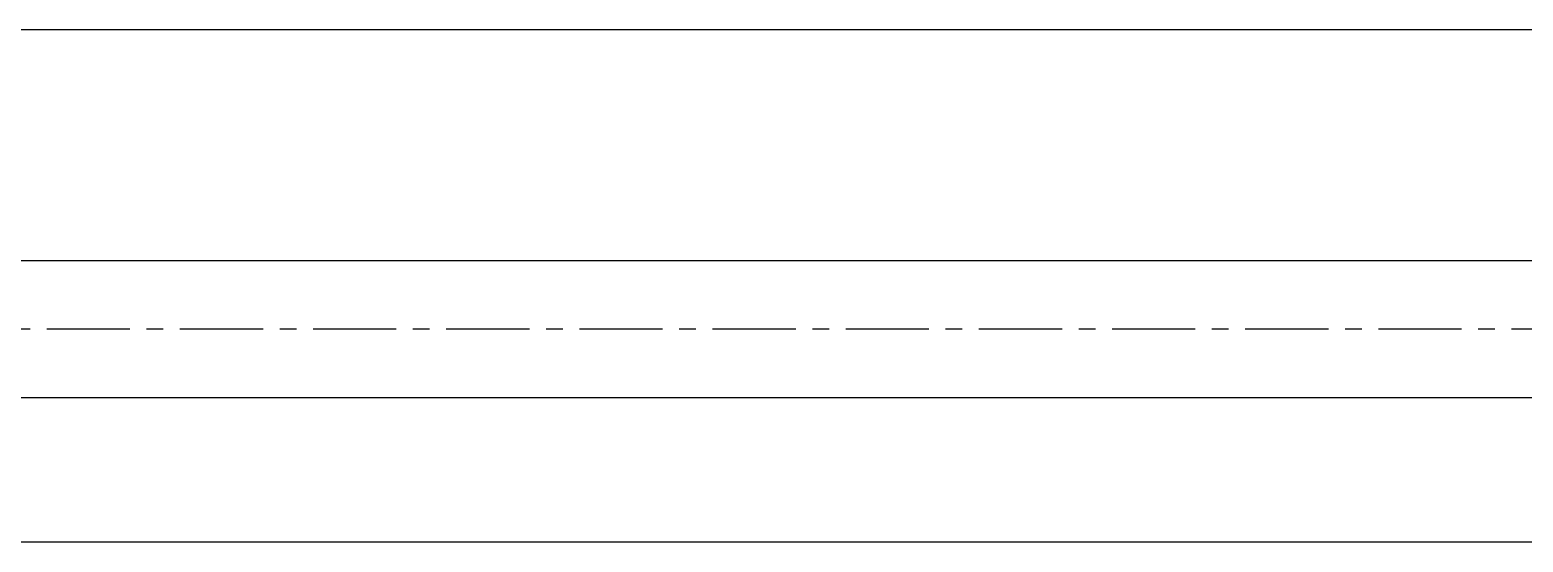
# Model space of a CAD drawing. Header units: inches. Extents: x 0 to 77285, y -118 to 40065.
# Drawn here: x 24437.1 to 24549.3, y 16512.1 to 16550.6 of the extents above; entities that cross this region are included whole.
import ezdxf

# ---------------------------------------------------------------- set-up
doc = ezdxf.new("R2010")
doc.units = ezdxf.units.IN
doc.header["$LTSCALE"] = 5
doc.header["$MEASUREMENT"] = 0
doc.linetypes.add('CENTER', pattern=[2, 1.25, -0.25, 0.25, -0.25])
for name, color, linetype in [('11', 1, 'CENTER'), ('B', 123, 'Continuous'), ('G', 231, 'Continuous')]:
    doc.layers.add(name, color=color, linetype=linetype)

# ---------------------------------------------------------------- blocks, each defined once
blk = doc.blocks.new('A$C4ec73b01')
blk.add_line((-22.5, -280), (-22.5, -7240))
at = {"layer": '11'}
blk.add_line((0, -280), (0, -7240), dxfattribs=at)
at = {"layer": 'B'}
for p, q in [((-5.15, -280), (-5.15, -7240)), ((5.15, -280), (5.15, -7240))]:
    blk.add_line(p, q, dxfattribs=at)
at = {"layer": 'G'}
blk.add_line((16, -280), (16, -7240), dxfattribs=at)

msp = doc.modelspace()

# ---------------------------------------------------------------- block references
at = {"rotation": 270}
msp.add_blockref('A$C4ec73b01', (25274.6497809, 16528.05047629), dxfattribs=at)

doc.saveas('drawing.dxf')
